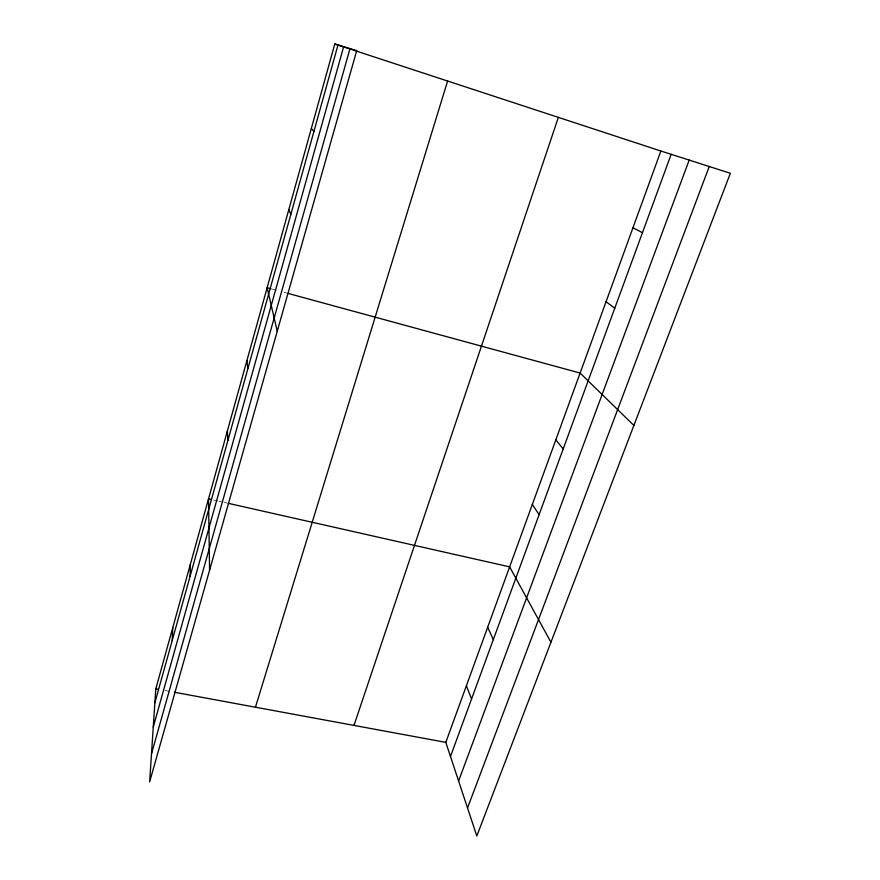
<?xml version="1.0" encoding="UTF-8"?>
<svg xmlns="http://www.w3.org/2000/svg" width="880" height="880" viewBox="0 0 880 880"><rect width="100%" height="100%" fill="white"/><g stroke="black" fill="none" stroke-linecap="round" stroke-linejoin="round"><path stroke-width="0.66" stroke-dasharray="4.4 3.3" d="M165.077 690.525L170.379 691.504M213.763 500.049L217.701 500.94M219.01 501.237L222.937 502.117M224.246 502.414L226.864 503.008M272.338 289.124L276.243 290.191M284.042 292.325L286.649 293.029"/><path stroke-width="1.32" d="M190.113 576.191L190.344 564.377M172.194 640.585L172.777 627.649M155.804 688.82L149.644 781.869L356.719 50.6L334.785 44L155.804 688.82L158.455 689.304M154.88 702.768L337.997 44.968M153.274 727.034L343.662 46.673M151.492 753.852L349.998 48.576M255.453 707.212L447.612 81.026M353.98 725.406L558.349 117.37M445.808 742.368L660.869 151.019L730.356 173.272L476.817 836L445.808 742.368L174.35 692.241M450.483 756.492L671.165 154.319M458.601 781L689.183 160.083M467.533 807.972L709.247 166.507M211.145 499.455L208.527 498.861L209.583 570.185M228.173 503.305L509.63 566.863L550.935 642.268M271.04 288.772L267.135 287.716L277.244 331.243M287.947 293.381L580.118 373.054L633.886 425.447M334.785 44L660.869 151.019M632.951 227.777L642.444 232.705M606.056 301.741L614.79 308.165M311.333 128.48L313.929 131.417M555.819 439.868L563.2 448.943M532.334 504.427L539.11 514.668M487.663 627.264L493.328 639.595M288.805 209.649L290.829 214.412M466.4 685.74L471.559 698.995M246.884 360.668L247.907 368.61M227.359 431.002L227.931 440.341"/></g></svg>
